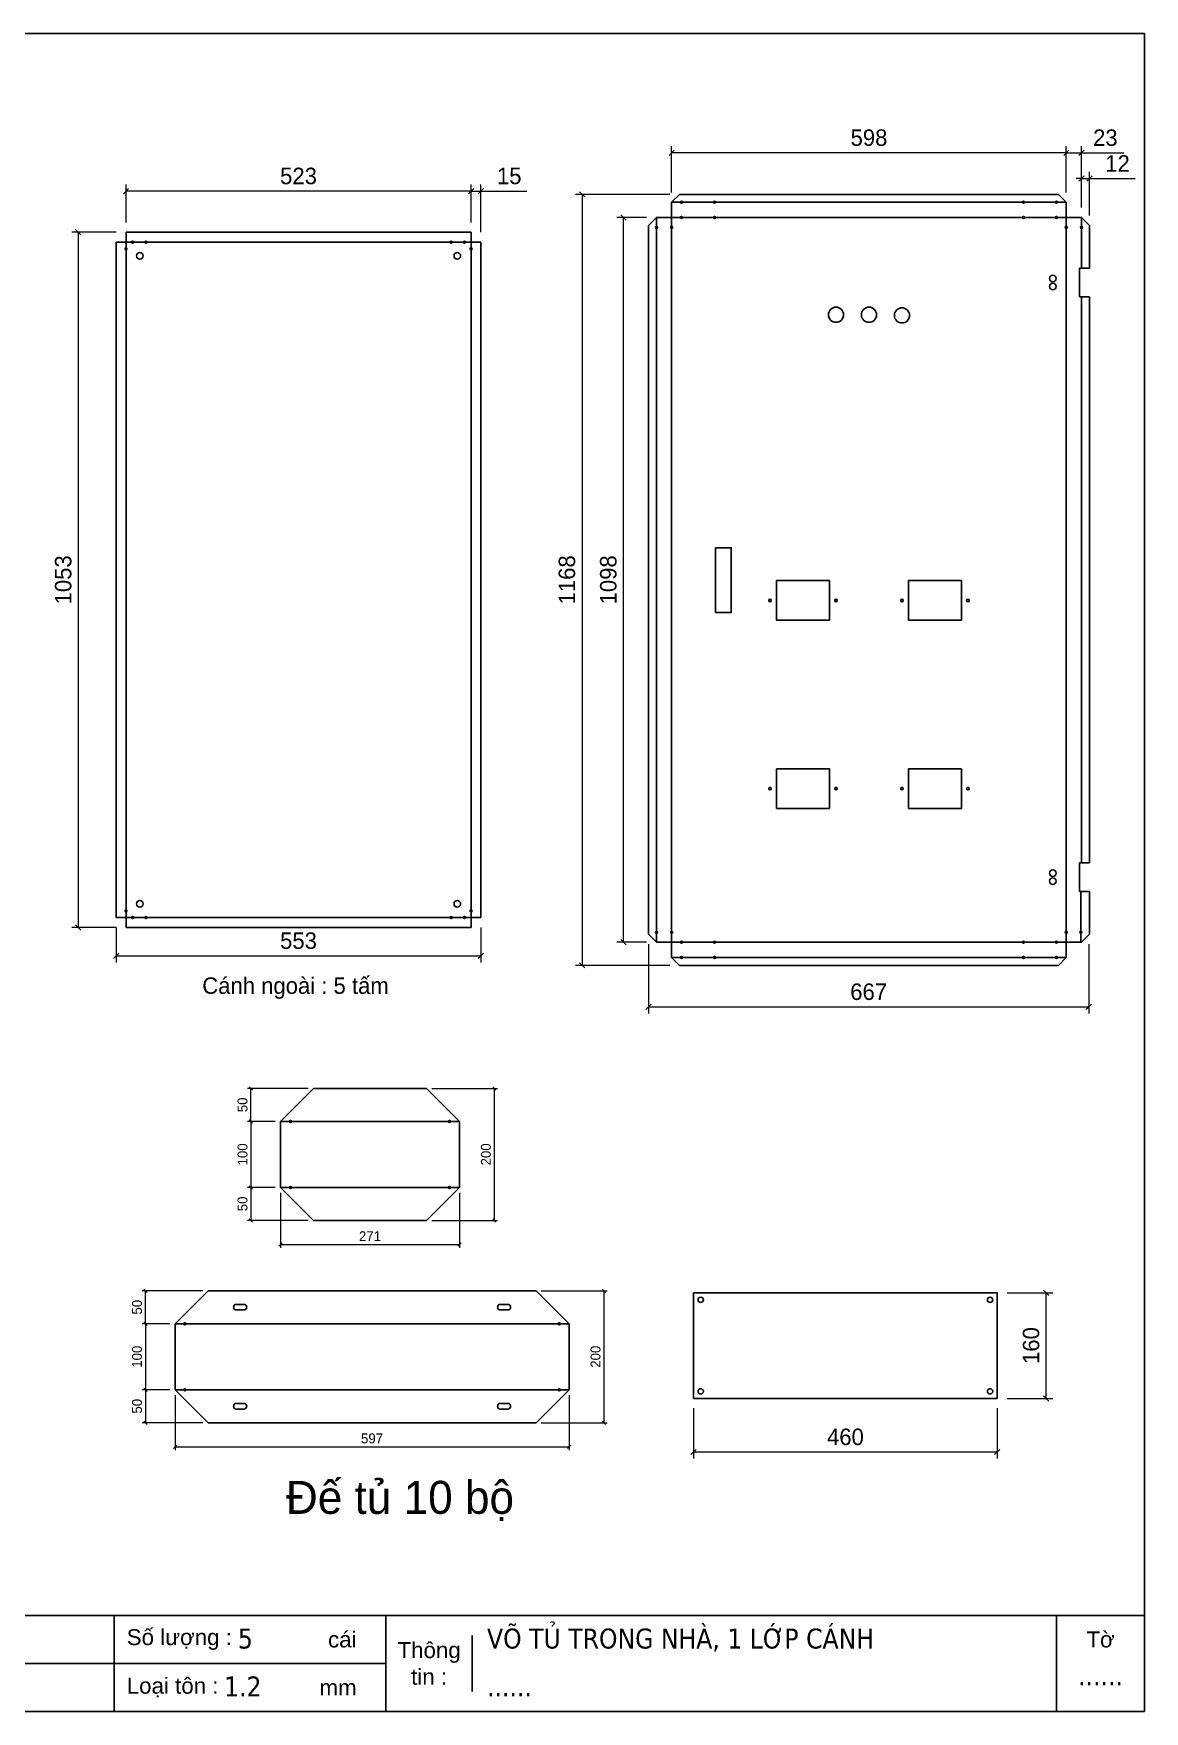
# Model space of a CAD drawing. Header units: millimetres. Extents: x 0 to 3594, y 0 to 2541.
# Drawn here: x 1910 to 3594, y 0 to 2541 of the extents above; entities that cross this region are included whole.
import ezdxf
from ezdxf.enums import TextEntityAlignment as Align

# ---------------------------------------------------------------- set-up
doc = ezdxf.new("R2010")
doc.units = ezdxf.units.MM
for name, color, linetype in [('CNC', 7, 'Continuous'), ('DIM', 253, 'Continuous'), ('THIET BI', 2, 'Continuous')]:
    doc.layers.add(name, color=color, linetype=linetype)
doc.styles.add('Arial', font='arial.ttf')
doc.styles.add('Tahoma (Input Text)', font='tahoma.ttf')
doc.dimstyles.new('Dim-15', dxfattribs={"dimtxt": 15, "dimasz": 5, "dimexe": 5, "dimexo": 8, "dimgap": 5, "dimtad": 1, "dimdec": 0, "dimtxsty": 'Standard', "dimblk": 'OBLIQUE', "dimcen": 10, "dimclrd": 5, "dimclre": 5, "dimclrt": 3, "dimazin": 3, "dimtfac": 1, "dimtdec": 0, "dimtmove": 0, "dimatfit": 3, "dimldrblk": 'OBLIQUE', "dimlwd": 9, "dimlwe": 9})
doc.dimstyles.new('Dim-25', dxfattribs={"dimtxt": 25, "dimasz": 8, "dimexe": 10, "dimexo": 15, "dimgap": 10, "dimtad": 1, "dimdec": 0, "dimtxsty": 'Standard', "dimblk": 'OBLIQUE', "dimcen": 10, "dimclrd": 5, "dimclre": 5, "dimclrt": 3, "dimazin": 3, "dimtfac": 1, "dimtdec": 0, "dimtmove": 0, "dimatfit": 3, "dimldrblk": 'OBLIQUE', "dimlwd": 9, "dimlwe": 9})

# ---------------------------------------------------------------- blocks, each defined once
blk = doc.blocks.new('khungtenAsean2')
at = {"color": 7}
for p, q in [((2970, -1980), (0, -1980)), ((1680, -1980), (1680, -2100)), ((2020, -1980), (2020, -2100)), ((2860, -1980), (2860, -2100)), ((2128.3, -2005), (2128.3, -2075)), ((2020, -2040), (0, -2040))]:
    blk.add_line(p, q, dxfattribs=at)
blk.add_lwpolyline([(0, 0), (2970, 0), (2970, -2100), (0, -2100)], close=True, dxfattribs=at)
at = {"color": 2, "char_height": 20, "style": 'Arial'}
for s, insert, width, attachment_point in [('  Số lượng :', (1680, -2010), 917.634, 4), ('cái', (1947.6, -2010), 917.634, 4), ('Thông\\Ptin :', (2074.2, -2040), 108.311, 5), ('Tờ', (2915, -2010), 110, 5), ('  Loại tôn :', (1680, -2070), 917.634, 4), ('mm', (1936.9, -2070), 917.634, 4)]:
    blk.add_mtext(s, dxfattribs=dict(at, insert=insert, width=width, attachment_point=attachment_point))
at = {"color": 1, "style": 'Tahoma (Input Text)', "flags": 8}
for tag, p in [('#03', (506.6, -2019.3)), ('#01', (137.1, -2021.3)), ('#05', (1106.6, -2021.3)), ('#07', (1834.7, -2021.3)), ('#09', (2146.7, -2021.3)), ('#02', (98.5, -2081.3)), ('#04', (486.1, -2081.3)), ('#06', (1065.3, -2081.3)), ('#08', (1817.4, -2081.3)), ('#10', (2146.7, -2081.3))]:
    blk.add_attdef(tag, p, '', height=25, dxfattribs=at)
blk.add_attdef('#11', text='', height=25, dxfattribs=at).set_placement((2915, -2067.3), align=Align.CENTER)
blk = doc.blocks.new('*D20')
at = {"color": 0, "linetype": 'ByBlock', "lineweight": -2}
for p, q in [((2569.3, 2298.4), (2577.3, 2306.4)), ((2592.3, 2306.4), (2584.3, 2298.4))]:
    blk.add_line(p, q, dxfattribs=at)
at = {"layer": 'Defpoints', "color": 0, "ltscale": 3, "transparency": 16777216}
for p in [(2588.3, 2302.4), (2573.3, 2240.1), (2588.3, 2225.1)]:
    blk.add_point(p, dxfattribs=at)
at = {"layer": 'DIM', "color": 5, "lineweight": 9, "ltscale": 3, "transparency": 16777216}
for p, q in [((2573.3, 2255.1), (2573.3, 2312.4)), ((2588.3, 2240.1), (2588.3, 2312.4)), ((2573.3, 2302.4), (2565.3, 2302.4)), ((2573.3, 2302.4), (2588.3, 2302.4)), ((2588.3, 2302.4), (2658, 2302.4))]:
    blk.add_line(p, q, dxfattribs=at)
at = {"layer": 'DIM', "color": 3, "ltscale": 3, "transparency": 16777216, "insert": (2631.2, 2325.2), "char_height": 25, "attachment_point": 5}
blk.add_mtext('15', dxfattribs=at)
blk = doc.blocks.new('_Oblique')
at = {"color": 0, "linetype": 'ByBlock', "lineweight": -2}
blk.add_line((-0.5, -0.5), (0.5, 0.5), dxfattribs=at)
blk = doc.blocks.new('*D21')
at = {"color": 0, "linetype": 'ByBlock', "lineweight": -2}
for p, q in [((2054.5, 2306.4), (2046.5, 2298.4)), ((2569.3, 2298.4), (2577.3, 2306.4))]:
    blk.add_line(p, q, dxfattribs=at)
at = {"layer": 'Defpoints', "color": 0, "ltscale": 3, "transparency": 16777216}
for p in [(2050.5, 2302.4), (2050.5, 2240.1), (2573.3, 2240.1)]:
    blk.add_point(p, dxfattribs=at)
at = {"layer": 'DIM', "color": 5, "lineweight": 9, "ltscale": 3, "transparency": 16777216}
for p, q in [((2050.5, 2255.1), (2050.5, 2312.4)), ((2573.3, 2255.1), (2573.3, 2312.4)), ((2573.3, 2302.4), (2050.5, 2302.4))]:
    blk.add_line(p, q, dxfattribs=at)
at = {"layer": 'DIM', "color": 3, "ltscale": 3, "transparency": 16777216, "insert": (2311.9, 2325.2), "char_height": 25, "attachment_point": 5}
blk.add_mtext('523', dxfattribs=at)
blk = doc.blocks.new('*D22')
at = {"color": 0, "linetype": 'ByBlock', "lineweight": -2}
for p, q in [((1982.2, 2236.1), (1974.2, 2244.1)), ((1974.2, 1191.3), (1982.2, 1183.3))]:
    blk.add_line(p, q, dxfattribs=at)
at = {"layer": 'Defpoints', "color": 0, "ltscale": 3, "transparency": 16777216}
for p in [(2050.5, 2240.1), (1978.2, 1187.3), (2050.5, 1187.3)]:
    blk.add_point(p, dxfattribs=at)
at = {"layer": 'DIM', "color": 5, "lineweight": 9, "ltscale": 3, "transparency": 16777216}
for p, q in [((2035.5, 2240.1), (1968.2, 2240.1)), ((1978.2, 2240.1), (1978.2, 1187.3)), ((2035.5, 1187.3), (1968.2, 1187.3))]:
    blk.add_line(p, q, dxfattribs=at)
at = {"layer": 'DIM', "color": 3, "ltscale": 3, "transparency": 16777216, "insert": (1955.4, 1713.7), "char_height": 25, "attachment_point": 5, "rotation": 90}
blk.add_mtext('1053', dxfattribs=at)
blk = doc.blocks.new('*D23')
at = {"color": 0, "linetype": 'ByBlock', "lineweight": -2}
for p, q in [((2039.5, 1148.3), (2031.5, 1140.3)), ((2584.3, 1140.3), (2592.3, 1148.3))]:
    blk.add_line(p, q, dxfattribs=at)
at = {"layer": 'Defpoints', "color": 0, "ltscale": 3, "transparency": 16777216}
for p in [(2035.5, 1202.3), (2588.3, 1202.3), (2588.3, 1144.3)]:
    blk.add_point(p, dxfattribs=at)
at = {"layer": 'DIM', "color": 5, "lineweight": 9, "ltscale": 3, "transparency": 16777216}
for p, q in [((2035.5, 1187.3), (2035.5, 1134.3)), ((2588.3, 1187.3), (2588.3, 1134.3)), ((2035.5, 1144.3), (2588.3, 1144.3))]:
    blk.add_line(p, q, dxfattribs=at)
at = {"layer": 'DIM', "color": 3, "ltscale": 3, "transparency": 16777216, "insert": (2311.9, 1167.1), "char_height": 25, "attachment_point": 5}
blk.add_mtext('553', dxfattribs=at)
blk = doc.blocks.new('*D33')
at = {"color": 0, "linetype": 'ByBlock', "lineweight": -2}
for p, q in [((2611.1, 941.1), (2606.1, 946.1)), ((2606.1, 746.1), (2611.1, 741.1))]:
    blk.add_line(p, q, dxfattribs=at)
at = {"layer": 'Defpoints', "color": 0, "transparency": 16777216}
for p in [(2505.7, 943.6), (2505.7, 743.6), (2608.6, 743.6)]:
    blk.add_point(p, dxfattribs=at)
at = {"layer": 'DIM', "color": 5, "lineweight": 9, "transparency": 16777216}
for p, q in [((2513.7, 943.6), (2613.6, 943.6)), ((2608.6, 943.6), (2608.6, 743.6)), ((2513.7, 743.6), (2613.6, 743.6))]:
    blk.add_line(p, q, dxfattribs=at)
at = {"layer": 'DIM', "color": 3, "transparency": 16777216, "insert": (2595.9, 843.6), "char_height": 15, "attachment_point": 5, "rotation": 90}
blk.add_mtext('200', dxfattribs=at)
blk = doc.blocks.new('*D34')
at = {"color": 0, "linetype": 'ByBlock', "lineweight": -2}
for p, q in [((2287.2, 709.7), (2282.2, 704.7)), ((2553.2, 704.7), (2558.2, 709.7))]:
    blk.add_line(p, q, dxfattribs=at)
at = {"layer": 'Defpoints', "color": 0, "transparency": 16777216}
for p in [(2284.7, 793.6), (2555.7, 793.6), (2555.7, 707.2)]:
    blk.add_point(p, dxfattribs=at)
at = {"layer": 'DIM', "color": 5, "lineweight": 9, "transparency": 16777216}
for p, q in [((2284.7, 785.6), (2284.7, 702.2)), ((2555.7, 785.6), (2555.7, 702.2)), ((2284.7, 707.2), (2555.7, 707.2))]:
    blk.add_line(p, q, dxfattribs=at)
at = {"layer": 'DIM', "color": 3, "transparency": 16777216, "insert": (2420.2, 719.7), "char_height": 15, "attachment_point": 5}
blk.add_mtext('271', dxfattribs=at)
blk = doc.blocks.new('*D35')
at = {"color": 0, "linetype": 'ByBlock', "lineweight": -2}
for p, q in [((2242.3, 891.1), (2237.3, 896.1)), ((2237.3, 796.1), (2242.3, 791.1))]:
    blk.add_line(p, q, dxfattribs=at)
at = {"layer": 'Defpoints', "color": 0, "transparency": 16777216}
for p in [(2284.7, 893.6), (2239.8, 793.6), (2284.7, 793.6)]:
    blk.add_point(p, dxfattribs=at)
at = {"layer": 'DIM', "color": 5, "lineweight": 9, "transparency": 16777216}
for p, q in [((2276.7, 893.6), (2234.8, 893.6)), ((2239.8, 893.6), (2239.8, 793.6)), ((2276.7, 793.6), (2234.8, 793.6))]:
    blk.add_line(p, q, dxfattribs=at)
at = {"layer": 'DIM', "color": 3, "transparency": 16777216, "insert": (2227.1, 843.6), "char_height": 15, "attachment_point": 5, "rotation": 90}
blk.add_mtext('100', dxfattribs=at)
blk = doc.blocks.new('*D36')
at = {"color": 0, "linetype": 'ByBlock', "lineweight": -2}
for p, q in [((2242.3, 941.1), (2237.3, 946.1)), ((2237.3, 896.1), (2242.3, 891.1))]:
    blk.add_line(p, q, dxfattribs=at)
at = {"layer": 'Defpoints', "color": 0, "transparency": 16777216}
for p in [(2239.8, 943.6), (2334.7, 943.6), (2284.7, 893.6)]:
    blk.add_point(p, dxfattribs=at)
at = {"layer": 'DIM', "color": 5, "lineweight": 9, "transparency": 16777216}
for p, q in [((2326.7, 943.6), (2234.8, 943.6)), ((2239.8, 893.6), (2239.8, 943.6)), ((2276.7, 893.6), (2234.8, 893.6))]:
    blk.add_line(p, q, dxfattribs=at)
at = {"layer": 'DIM', "color": 3, "transparency": 16777216, "insert": (2227.1, 918.6), "char_height": 15, "attachment_point": 5, "rotation": 90}
blk.add_mtext('50', dxfattribs=at)
blk = doc.blocks.new('*D37')
at = {"color": 0, "linetype": 'ByBlock', "lineweight": -2}
for p, q in [((2242.3, 791.1), (2237.3, 796.1)), ((2237.3, 746.1), (2242.3, 741.1))]:
    blk.add_line(p, q, dxfattribs=at)
at = {"layer": 'Defpoints', "color": 0, "transparency": 16777216}
for p in [(2284.7, 793.6), (2239.8, 743.6), (2334.7, 743.6)]:
    blk.add_point(p, dxfattribs=at)
at = {"layer": 'DIM', "color": 5, "lineweight": 9, "transparency": 16777216}
for p, q in [((2276.7, 793.6), (2234.8, 793.6)), ((2239.8, 793.6), (2239.8, 743.6)), ((2326.7, 743.6), (2234.8, 743.6))]:
    blk.add_line(p, q, dxfattribs=at)
at = {"layer": 'DIM', "color": 3, "transparency": 16777216, "insert": (2227.1, 768.6), "char_height": 15, "attachment_point": 5, "rotation": 90}
blk.add_mtext('50', dxfattribs=at)
blk = doc.blocks.new('*D38')
at = {"color": 0, "linetype": 'ByBlock', "lineweight": -2}
for p, q in [((2777.1, 634.7), (2772.1, 639.7)), ((2772.1, 439.7), (2777.1, 434.7))]:
    blk.add_line(p, q, dxfattribs=at)
at = {"layer": 'Defpoints', "color": 0, "transparency": 16777216}
for p in [(2671.8, 637.2), (2671.8, 437.2), (2774.6, 437.2)]:
    blk.add_point(p, dxfattribs=at)
at = {"layer": 'DIM', "color": 5, "lineweight": 9, "transparency": 16777216}
for p, q in [((2679.8, 637.2), (2779.6, 637.2)), ((2774.6, 637.2), (2774.6, 437.2)), ((2679.8, 437.2), (2779.6, 437.2))]:
    blk.add_line(p, q, dxfattribs=at)
at = {"layer": 'DIM', "color": 3, "transparency": 16777216, "insert": (2762, 537.2), "char_height": 15, "attachment_point": 5, "rotation": 90}
blk.add_mtext('200', dxfattribs=at)
blk = doc.blocks.new('*D39')
at = {"color": 0, "linetype": 'ByBlock', "lineweight": -2}
for p, q in [((2127.3, 403.3), (2122.3, 398.3)), ((2719.3, 398.3), (2724.3, 403.3))]:
    blk.add_line(p, q, dxfattribs=at)
at = {"layer": 'Defpoints', "color": 0, "transparency": 16777216}
for p in [(2124.8, 487.2), (2721.8, 487.2), (2721.8, 400.8)]:
    blk.add_point(p, dxfattribs=at)
at = {"layer": 'DIM', "color": 5, "lineweight": 9, "transparency": 16777216}
for p, q in [((2124.8, 479.2), (2124.8, 395.8)), ((2721.8, 479.2), (2721.8, 395.8)), ((2124.8, 400.8), (2721.8, 400.8))]:
    blk.add_line(p, q, dxfattribs=at)
at = {"layer": 'DIM', "color": 3, "transparency": 16777216, "insert": (2423.3, 413.4), "char_height": 15, "attachment_point": 5}
blk.add_mtext('597', dxfattribs=at)
blk = doc.blocks.new('*D40')
at = {"color": 0, "linetype": 'ByBlock', "lineweight": -2}
for p, q in [((2082.4, 584.7), (2077.4, 589.7)), ((2077.4, 489.7), (2082.4, 484.7))]:
    blk.add_line(p, q, dxfattribs=at)
at = {"layer": 'Defpoints', "color": 0, "transparency": 16777216}
for p in [(2124.8, 587.2), (2079.9, 487.2), (2124.8, 487.2)]:
    blk.add_point(p, dxfattribs=at)
at = {"layer": 'DIM', "color": 5, "lineweight": 9, "transparency": 16777216}
for p, q in [((2116.8, 587.2), (2074.9, 587.2)), ((2079.9, 587.2), (2079.9, 487.2)), ((2116.8, 487.2), (2074.9, 487.2))]:
    blk.add_line(p, q, dxfattribs=at)
at = {"layer": 'DIM', "color": 3, "transparency": 16777216, "insert": (2067.2, 537.2), "char_height": 15, "attachment_point": 5, "rotation": 90}
blk.add_mtext('100', dxfattribs=at)
blk = doc.blocks.new('*D41')
at = {"color": 0, "linetype": 'ByBlock', "lineweight": -2}
for p, q in [((2082.4, 634.7), (2077.4, 639.7)), ((2077.4, 589.7), (2082.4, 584.7))]:
    blk.add_line(p, q, dxfattribs=at)
at = {"layer": 'Defpoints', "color": 0, "transparency": 16777216}
for p in [(2079.9, 637.2), (2174.8, 637.2), (2124.8, 587.2)]:
    blk.add_point(p, dxfattribs=at)
at = {"layer": 'DIM', "color": 5, "lineweight": 9, "transparency": 16777216}
for p, q in [((2166.8, 637.2), (2074.9, 637.2)), ((2079.9, 587.2), (2079.9, 637.2)), ((2116.8, 587.2), (2074.9, 587.2))]:
    blk.add_line(p, q, dxfattribs=at)
at = {"layer": 'DIM', "color": 3, "transparency": 16777216, "insert": (2067.2, 612.2), "char_height": 15, "attachment_point": 5, "rotation": 90}
blk.add_mtext('50', dxfattribs=at)
blk = doc.blocks.new('*D42')
at = {"color": 0, "linetype": 'ByBlock', "lineweight": -2}
for p, q in [((2082.4, 484.7), (2077.4, 489.7)), ((2077.4, 439.7), (2082.4, 434.7))]:
    blk.add_line(p, q, dxfattribs=at)
at = {"layer": 'Defpoints', "color": 0, "transparency": 16777216}
for p in [(2124.8, 487.2), (2079.9, 437.2), (2174.8, 437.2)]:
    blk.add_point(p, dxfattribs=at)
at = {"layer": 'DIM', "color": 5, "lineweight": 9, "transparency": 16777216}
for p, q in [((2116.8, 487.2), (2074.9, 487.2)), ((2079.9, 487.2), (2079.9, 437.2)), ((2166.8, 437.2), (2074.9, 437.2))]:
    blk.add_line(p, q, dxfattribs=at)
at = {"layer": 'DIM', "color": 3, "transparency": 16777216, "insert": (2067.2, 462.2), "char_height": 15, "attachment_point": 5, "rotation": 90}
blk.add_mtext('50', dxfattribs=at)
blk = doc.blocks.new('f3daunguoc')
at = {"layer": 'CNC', "color": 2, "lineweight": -3}
blk.add_circle((0, 0), 1.5, dxfattribs=at)
blk = doc.blocks.new('ovan8.5x20')
at = {"layer": 'CNC', "color": 2, "lineweight": -3}
for p, q in [((5.7, 4.2), (-5.8, 4.2)), ((-5.8, -4.2), (5.7, -4.2))]:
    blk.add_line(p, q, dxfattribs=at)
for centre, start, end in [((-5.8, 0), 90, 270), ((5.7, 0), 270, 90)]:
    blk.add_arc(centre, 4.25, start, end, dxfattribs=at)
blk = doc.blocks.new('*D43')
at = {"color": 0, "linetype": 'ByBlock', "lineweight": -2}
for p, q in [((2914.6, 396.9), (2906.6, 388.9)), ((3366.6, 388.9), (3374.6, 396.9))]:
    blk.add_line(p, q, dxfattribs=at)
at = {"layer": 'Defpoints', "color": 0, "ltscale": 3, "transparency": 16777216}
for p in [(2910.6, 474.1), (3370.6, 474.1), (2910.6, 392.9)]:
    blk.add_point(p, dxfattribs=at)
at = {"layer": 'DIM', "color": 5, "lineweight": 9, "ltscale": 3, "transparency": 16777216}
for p, q in [((2910.6, 459.1), (2910.6, 382.9)), ((3370.6, 459.1), (3370.6, 382.9)), ((3370.6, 392.9), (2910.6, 392.9))]:
    blk.add_line(p, q, dxfattribs=at)
at = {"layer": 'DIM', "color": 3, "ltscale": 3, "transparency": 16777216, "insert": (3140.6, 415.7), "char_height": 25, "attachment_point": 5}
blk.add_mtext('460', dxfattribs=at)
blk = doc.blocks.new('*D44')
at = {"color": 0, "linetype": 'ByBlock', "lineweight": -2}
for p, q in [((3448.8, 630.1), (3440.8, 638.1)), ((3440.8, 478.1), (3448.8, 470.1))]:
    blk.add_line(p, q, dxfattribs=at)
at = {"layer": 'Defpoints', "color": 0, "ltscale": 3, "transparency": 16777216}
for p in [(3370.6, 634.1), (3444.8, 634.1), (3370.6, 474.1)]:
    blk.add_point(p, dxfattribs=at)
at = {"layer": 'DIM', "color": 5, "lineweight": 9, "ltscale": 3, "transparency": 16777216}
for p, q in [((3385.6, 634.1), (3454.8, 634.1)), ((3444.8, 474.1), (3444.8, 634.1)), ((3385.6, 474.1), (3454.8, 474.1))]:
    blk.add_line(p, q, dxfattribs=at)
at = {"layer": 'DIM', "color": 3, "ltscale": 3, "transparency": 16777216, "insert": (3422, 554.1), "char_height": 25, "attachment_point": 5, "rotation": 90}
blk.add_mtext('160', dxfattribs=at)
blk = doc.blocks.new('*D45')
at = {"color": 0, "linetype": 'ByBlock', "lineweight": -2}
for p, q in [((3494.3, 2317.7), (3502.3, 2325.7)), ((3514.3, 2325.7), (3506.3, 2317.7))]:
    blk.add_line(p, q, dxfattribs=at)
at = {"layer": 'Defpoints', "color": 0, "transparency": 16777216}
for p in [(3510.3, 2321.7), (3498.3, 2262.5), (3510.3, 2250.5)]:
    blk.add_point(p, dxfattribs=at)
at = {"layer": 'DIM', "color": 5, "lineweight": 9, "transparency": 16777216}
for p, q in [((3498.3, 2321.7), (3490.3, 2321.7)), ((3498.3, 2277.5), (3498.3, 2331.7)), ((3498.3, 2321.7), (3510.3, 2321.7)), ((3510.3, 2265.5), (3510.3, 2331.7)), ((3510.3, 2321.7), (3579.5, 2321.7))]:
    blk.add_line(p, q, dxfattribs=at)
at = {"layer": 'DIM', "color": 3, "transparency": 16777216, "insert": (3552.9, 2344.3), "char_height": 25, "attachment_point": 5}
blk.add_mtext('12', dxfattribs=at)
blk = doc.blocks.new('*D46')
at = {"color": 0, "linetype": 'ByBlock', "lineweight": -2}
for p, q in [((3479.3, 2364.4), (3471.3, 2356.4)), ((3494.3, 2356.4), (3502.3, 2364.4))]:
    blk.add_line(p, q, dxfattribs=at)
at = {"layer": 'Defpoints', "color": 0, "transparency": 16777216}
for p in [(3498.3, 2360.4), (3475.3, 2285.5), (3498.3, 2262.5)]:
    blk.add_point(p, dxfattribs=at)
at = {"layer": 'DIM', "color": 5, "lineweight": 9, "transparency": 16777216}
for p, q in [((3475.3, 2300.5), (3475.3, 2370.4)), ((3498.3, 2277.5), (3498.3, 2370.4)), ((3475.3, 2360.4), (3498.3, 2360.4)), ((3498.3, 2360.4), (3562.5, 2360.4))]:
    blk.add_line(p, q, dxfattribs=at)
at = {"layer": 'DIM', "color": 3, "transparency": 16777216, "insert": (3534.4, 2383.2), "char_height": 25, "attachment_point": 5}
blk.add_mtext('23', dxfattribs=at)
blk = doc.blocks.new('*D47')
at = {"color": 0, "linetype": 'ByBlock', "lineweight": -2}
for p, q in [((2881.3, 2364.4), (2873.3, 2356.4)), ((3471.3, 2356.4), (3479.3, 2364.4))]:
    blk.add_line(p, q, dxfattribs=at)
at = {"layer": 'Defpoints', "color": 0, "transparency": 16777216}
for p in [(2877.3, 2360.4), (2877.3, 2285.5), (3475.3, 2285.5)]:
    blk.add_point(p, dxfattribs=at)
at = {"layer": 'DIM', "color": 5, "lineweight": 9, "transparency": 16777216}
for p, q in [((2877.3, 2300.5), (2877.3, 2370.4)), ((3475.3, 2300.5), (3475.3, 2370.4)), ((3475.3, 2360.4), (2877.3, 2360.4))]:
    blk.add_line(p, q, dxfattribs=at)
at = {"layer": 'DIM', "color": 3, "transparency": 16777216, "insert": (3176.3, 2383.2), "char_height": 25, "attachment_point": 5}
blk.add_mtext('598', dxfattribs=at)
blk = doc.blocks.new('*D48')
at = {"color": 0, "linetype": 'ByBlock', "lineweight": -2}
for p, q in [((2745.5, 2293.5), (2737.5, 2301.5)), ((2737.5, 1133.9), (2745.5, 1125.9))]:
    blk.add_line(p, q, dxfattribs=at)
at = {"layer": 'Defpoints', "color": 0, "transparency": 16777216}
for p in [(2889.4, 2297.5), (2741.5, 1129.9), (2889.4, 1129.9)]:
    blk.add_point(p, dxfattribs=at)
at = {"layer": 'DIM', "color": 5, "lineweight": 9, "transparency": 16777216}
for p, q in [((2874.4, 2297.5), (2731.5, 2297.5)), ((2741.5, 2297.5), (2741.5, 1129.9)), ((2874.4, 1129.9), (2731.5, 1129.9))]:
    blk.add_line(p, q, dxfattribs=at)
at = {"layer": 'DIM', "color": 3, "transparency": 16777216, "insert": (2718.7, 1713.7), "char_height": 25, "attachment_point": 5, "rotation": 90}
blk.add_mtext('1168', dxfattribs=at)
blk = doc.blocks.new('*D49')
at = {"color": 0, "linetype": 'ByBlock', "lineweight": -2}
for p, q in [((2808.2, 2258.5), (2800.2, 2266.5)), ((2800.2, 1168.9), (2808.2, 1160.9))]:
    blk.add_line(p, q, dxfattribs=at)
at = {"layer": 'Defpoints', "color": 0, "transparency": 16777216}
for p in [(2804.2, 2262.5), (2854.3, 2262.5), (2854.3, 1164.9)]:
    blk.add_point(p, dxfattribs=at)
at = {"layer": 'DIM', "color": 5, "lineweight": 9, "transparency": 16777216}
for p, q in [((2839.3, 2262.5), (2794.2, 2262.5)), ((2804.2, 1164.9), (2804.2, 2262.5)), ((2839.3, 1164.9), (2794.2, 1164.9))]:
    blk.add_line(p, q, dxfattribs=at)
at = {"layer": 'DIM', "color": 3, "transparency": 16777216, "insert": (2781.4, 1713.7), "char_height": 25, "attachment_point": 5, "rotation": 90}
blk.add_mtext('1098', dxfattribs=at)
blk = doc.blocks.new('*D50')
at = {"color": 0, "linetype": 'ByBlock', "lineweight": -2}
for p, q in [((2846.3, 1071), (2838.3, 1063)), ((3505.3, 1063), (3513.3, 1071))]:
    blk.add_line(p, q, dxfattribs=at)
at = {"layer": 'Defpoints', "color": 0, "transparency": 16777216}
for p in [(2842.3, 1176.9), (3509.3, 1176.9), (3509.3, 1067)]:
    blk.add_point(p, dxfattribs=at)
at = {"layer": 'DIM', "color": 5, "lineweight": 9, "transparency": 16777216}
for p, q in [((2842.3, 1161.9), (2842.3, 1057)), ((3509.3, 1161.9), (3509.3, 1057)), ((2842.3, 1067), (3509.3, 1067))]:
    blk.add_line(p, q, dxfattribs=at)
at = {"layer": 'DIM', "color": 3, "transparency": 16777216, "insert": (3175.8, 1089.8), "char_height": 25, "attachment_point": 5}
blk.add_mtext('667', dxfattribs=at)

msp = doc.modelspace()

# ---------------------------------------------------------------- linework, layer by layer
at = {"color": 7}
for p, q in [((2284.7, 893.6), (2334.7, 943.6)), ((2334.7, 943.6), (2505.7, 943.6)), ((2505.7, 943.6), (2555.7, 893.6)), ((2284.7, 893.6), (2555.7, 893.6)), ((2284.7, 793.6), (2284.7, 893.6)), ((2555.7, 893.6), (2555.7, 793.6)), ((2555.7, 793.6), (2284.7, 793.6)), ((2284.7, 793.6), (2334.7, 743.6)), ((2555.7, 793.6), (2505.7, 743.6)), ((2505.7, 743.6), (2334.7, 743.6)), ((2124.8, 587.2), (2174.8, 637.2)), ((2174.8, 637.2), (2671.8, 637.2)), ((2671.8, 637.2), (2721.8, 587.2)), ((2124.8, 587.2), (2721.8, 587.2)), ((2124.8, 487.2), (2124.8, 587.2)), ((2721.8, 587.2), (2721.8, 487.2)), ((2721.8, 487.2), (2124.8, 487.2)), ((2124.8, 487.2), (2174.8, 437.2)), ((2721.8, 487.2), (2671.8, 437.2)), ((2671.8, 437.2), (2174.8, 437.2))]:
    msp.add_line(p, q, dxfattribs=at)
at = {"color": 2}
for points in [[(3510.3, 1284.9), (3495.3, 1284.9), (3495.3, 1241.9), (3510.3, 1241.9), (3510.3, 1176.9), (3498.3, 1164.9), (3475.3, 1164.9), (3475.3, 1141.9), (3463.3, 1129.9), (2889.3, 1129.9), (2877.3, 1141.9), (2877.3, 1164.9), (2854.3, 1164.9), (2842.3, 1176.9), (2842.3, 2250.5), (2854.3, 2262.5), (2877.3, 2262.5), (2877.3, 2285.5), (2889.3, 2297.5), (3463.3, 2297.5), (3475.3, 2285.5), (3475.3, 2262.5), (3498.3, 2262.5), (3510.3, 2250.5), (3510.3, 2185.5)], [(3510.3, 2142.5), (3495.3, 2142.5), (3495.3, 2185.5), (3510.3, 2185.5)]]:
    msp.add_lwpolyline(points, dxfattribs=at)
at = {"color": 7}
for points in [[(2854.3, 1164.9), (2854.3, 2262.5)], [(2877.3, 2285.5), (3475.3, 2285.5)], [(3498.3, 2262.5), (3498.3, 2185.5)], [(3498.3, 2142.5), (3498.3, 1284.9)], [(3510.3, 2142.5), (3510.3, 1284.9)], [(3497.3, 1241.9), (3497.3, 1164.9)], [(3475.3, 1141.9), (2877.3, 1141.9)]]:
    msp.add_lwpolyline(points, dxfattribs=at)
for points in [[(2877.3, 2262.5), (3475.3, 2262.5), (3475.3, 1164.9), (2877.3, 1164.9)], [(3370.6, 474.1), (2910.6, 474.1), (2910.6, 634.1), (3370.6, 634.1)]]:
    msp.add_lwpolyline(points, close=True, dxfattribs=at)
at = {"color": 7, "ltscale": 3}
for points in [[(2050.5, 2240.1), (2050.5, 2225.1), (2035.5, 2225.1)], [(2573.3, 2240.1), (2573.3, 2225.1), (2588.3, 2225.1)], [(2050.5, 1187.3), (2050.5, 1202.3), (2035.5, 1202.3)], [(2573.3, 1187.3), (2573.3, 1202.3), (2588.3, 1202.3)]]:
    msp.add_lwpolyline(points, dxfattribs=at)
for points in [[(2050.5, 2240.1), (2573.3, 2240.1)], [(2035.5, 1202.3), (2035.5, 2225.1)], [(2588.3, 2225.1), (2588.3, 1202.3)], [(2573.3, 1187.3), (2050.5, 1187.3)]]:
    msp.add_lwpolyline(points)
msp.add_lwpolyline([(2050.5, 2225.1), (2573.3, 2225.1), (2573.3, 1202.3), (2050.5, 1202.3)], close=True)
at = {"color": 2, "ltscale": 3}
msp.add_lwpolyline([(2943.7, 1762.2), (2967.7, 1762.2), (2967.7, 1664.3), (2943.7, 1664.3)], close=True, dxfattribs=at)
at = {"color": 2}
for points in [[(3036.3, 1712.5), (3116.3, 1712.5), (3116.3, 1652.5), (3036.3, 1652.5)], [(3316.3, 1712.5), (3236.3, 1712.5), (3236.3, 1652.5), (3316.3, 1652.5)], [(3036.3, 1427.5), (3116.3, 1427.5), (3116.3, 1367.5), (3036.3, 1367.5)], [(3316.3, 1427.5), (3236.3, 1427.5), (3236.3, 1367.5), (3316.3, 1367.5)]]:
    msp.add_lwpolyline(points, close=True, dxfattribs=at)
at = {"color": 2, "ltscale": 3}
for centre, radius in [((2050.5, 2215.1), 1.5), ((2060.5, 2225.1), 1.5), ((2080.5, 2225.1), 1.5), ((2543.3, 2225.1), 1.5), ((2563.3, 2225.1), 1.5), ((2573.3, 2215.1), 1.5), ((3126.3, 2115.2), 11.5), ((2050.5, 1212.3), 1.5), ((2060.5, 1202.3), 1.5), ((2080.5, 1202.3), 1.5), ((2543.3, 1202.3), 1.5), ((2563.3, 1202.3), 1.5), ((2573.3, 1212.3), 1.5)]:
    msp.add_circle(centre, radius, dxfattribs=at)
at = {"color": 7, "ltscale": 3}
for centre in [(2071.3, 2204.3), (2552.5, 2204.3), (2071.3, 1223.1), (2552.5, 1223.1)]:
    msp.add_circle(centre, 5, dxfattribs=at)
at = {"color": 2}
for centre, radius in [((3454.8, 2170), 5), ((3454.8, 2158), 5), ((3026.3, 1682.5), 2), ((3126.3, 1682.5), 2), ((3226.3, 1682.5), 2), ((3326.3, 1682.5), 2), ((3026.3, 1397.5), 2), ((3126.3, 1397.5), 2), ((3226.3, 1397.5), 2), ((3326.3, 1397.5), 2), ((3454.8, 1269.4), 5), ((3454.8, 1257.4), 5)]:
    msp.add_circle(centre, radius, dxfattribs=at)
at = {"color": 7}
for centre in [(2921.3, 623.3), (3359.8, 623.3), (2921.3, 484.8), (3359.8, 484.8)]:
    msp.add_circle(centre, 4, dxfattribs=at)
at = {"layer": 'THIET BI', "color": 2, "linetype": 'Continuous', "ltscale": 0.5}
for centre in [(3126.3, 2115.2), (3176.3, 2115.2), (3226.3, 2114.2)]:
    msp.add_circle(centre, 11.5, dxfattribs=at)

# ---------------------------------------------------------------- block references
at = {"color": 7}
ref = msp.add_blockref('khungtenAsean2', (0, 2541), dxfattribs=dict(at, xscale=1.210000000006402, yscale=1.210000000006402, zscale=1.210000000006402))
ref.add_attrib('#11', '......', dxfattribs={"color": 1, "height": 30.25, "style": 'Tahoma (Input Text)'}).set_placement((3527.1, 39.5), align=Align.CENTER)
ref.add_attrib('#09', 'VÕ TỦ TRONG NHÀ, 1 LỚP CÁNH', (2597.5, 95.3), dxfattribs={"color": 1, "height": 30.25, "style": 'Tahoma (Input Text)'})
ref.add_attrib('#10', '......', (2597.5, 22.7), dxfattribs={"color": 1, "height": 30.25, "style": 'Tahoma (Input Text)'})
ref.add_attrib('#08', '1.2', (2199.1, 22.7), dxfattribs={"color": 1, "height": 30.25, "style": 'Tahoma (Input Text)'})
ref.add_attrib('#07', '5', (2220, 95.3), dxfattribs={"color": 1, "height": 30.3, "style": 'Tahoma (Input Text)'})
at = {"lineweight": -3, "xscale": -1}
for p, rotation in [((2892.3, 2285.5), 180), ((2942.3, 2285.5), 180), ((2892.3, 2262.5), 180), ((2942.3, 2262.5), 180), ((2854.3, 2247.5), 180), ((2877.3, 2247.5), 180), ((2540.7, 893.6), 90), ((2540.7, 793.6), 90), ((2706.8, 587.2), 90), ((2706.8, 487.2), 90)]:
    msp.add_blockref('f3daunguoc', p, dxfattribs=dict(at, rotation=rotation))
at = {"lineweight": -3}
for p, rotation in [((3410.3, 2285.5), 180), ((3460.3, 2285.5), 180), ((3410.3, 2262.5), 180), ((3460.3, 2262.5), 180), ((3475.3, 2247.5), 180), ((3498.3, 2247.5), 180), ((2299.7, 893.6), 270), ((2299.7, 793.6), 270), ((2139.8, 587.2), 270), ((2139.8, 487.2), 270)]:
    msp.add_blockref('f3daunguoc', p, dxfattribs=dict(at, rotation=rotation))
for p in [(2854.3, 1179.9), (2877.3, 1179.9), (2892.3, 1164.9), (2942.3, 1164.9), (2892.3, 1141.9), (2942.3, 1141.9)]:
    msp.add_blockref('f3daunguoc', p, dxfattribs=at)
at = {"lineweight": -3, "xscale": -1}
for p in [(3475.3, 1179.9), (3497.3, 1179.9), (3410.3, 1164.9), (3460.3, 1164.9), (3410.3, 1141.9), (3460.3, 1141.9)]:
    msp.add_blockref('f3daunguoc', p, dxfattribs=at)
at = {"layer": 'CNC', "lineweight": -3, "rotation": 180}
for p in [(2223.3, 612.2), (2623.3, 612.2)]:
    msp.add_blockref('ovan8.5x20', p, dxfattribs=at)
at = {"layer": 'CNC', "lineweight": -3, "xscale": -1}
for p in [(2223.3, 462.2), (2623.3, 462.2)]:
    msp.add_blockref('ovan8.5x20', p, dxfattribs=at)

# ---------------------------------------------------------------- texts
at = {"color": 2, "attachment_point": 5}
for s, insert, char_height, width in [('Cánh ngoài : 5 tấm', (2307.3, 1095.4), 25, 1073), ('Đế tủ 10 bộ ', (2465.6, 318.7), 50, 1516.419)]:
    msp.add_mtext(s, dxfattribs=dict(at, insert=insert, char_height=char_height, width=width))

# ---------------------------------------------------------------- dimensions: what is measured, and where the dimension line sits
at = {"layer": 'DIM', "color": 2}
for base, p1, p2, picture, middle in [((2877.3, 2360.4), (3475.3, 2285.5), (2877.3, 2285.5), '*D47', (3176.3, 2383.2)), ((3498.3, 2360.4), (3475.3, 2285.5), (3498.3, 2262.5), '*D46', (3534.4, 2383.2)), ((3510.3, 2321.7), (3498.3, 2262.5), (3510.3, 2250.5), '*D45', (3552.9, 2344.3)), ((3509.3, 1067), (2842.3, 1176.9), (3509.3, 1176.9), '*D50', (3175.8, 1089.8))]:
    dim = msp.add_linear_dim(base=base, p1=p1, p2=p2, dimstyle='Dim-25', dxfattribs=at)
    dim.commit()
    dim.dimension.update_dxf_attribs({"geometry": picture, "text_midpoint": middle})
at = {"layer": 'DIM', "color": 7, "ltscale": 3}
for base, p1, p2, picture, middle in [((2050.5, 2302.4), (2573.3, 2240.1), (2050.5, 2240.1), '*D21', (2311.9, 2325.2)), ((2588.3, 2302.4), (2573.3, 2240.1), (2588.3, 2225.1), '*D20', (2631.2, 2325.2)), ((2588.3, 1144.3), (2035.5, 1202.3), (2588.3, 1202.3), '*D23', (2311.9, 1167.1))]:
    dim = msp.add_linear_dim(base=base, p1=p1, p2=p2, dimstyle='Dim-25', dxfattribs=at)
    dim.commit()
    dim.dimension.update_dxf_attribs({"geometry": picture, "text_midpoint": middle})
at = {"layer": 'DIM', "color": 2}
for base, p1, p2, picture, middle in [((2741.5, 1129.9), (2889.4, 2297.5), (2889.4, 1129.9), '*D48', (2718.7, 1713.7)), ((2804.2, 2262.5), (2854.3, 1164.9), (2854.3, 2262.5), '*D49', (2781.4, 1713.7))]:
    dim = msp.add_linear_dim(base=base, p1=p1, p2=p2, angle=90, dimstyle='Dim-25', dxfattribs=at)
    dim.commit()
    dim.dimension.update_dxf_attribs({"geometry": picture, "text_midpoint": middle})
at = {"layer": 'DIM', "color": 7, "ltscale": 3}
for base, p1, p2, angle, picture, middle in [((1978.2, 1187.3), (2050.5, 2240.1), (2050.5, 1187.3), 90, '*D22', (1955.4, 1713.7)), ((3444.8, 634.1), (3370.6, 474.1), (3370.6, 634.1), 270, '*D44', (3422, 554.1)), ((2910.6, 392.9), (3370.6, 474.1), (2910.6, 474.1), 180, '*D43', (3140.6, 415.7))]:
    dim = msp.add_linear_dim(base=base, p1=p1, p2=p2, angle=angle, dimstyle='Dim-25', dxfattribs=at)
    dim.commit()
    dim.dimension.update_dxf_attribs({"geometry": picture, "text_midpoint": middle})
at = {"layer": 'DIM', "color": 7}
for base, p1, p2, picture, middle in [((2239.8, 943.6), (2284.7, 893.6), (2334.7, 943.6), '*D36', (2227.1, 918.6)), ((2608.6, 743.6), (2505.7, 943.6), (2505.7, 743.6), '*D33', (2595.9, 843.6)), ((2239.8, 793.6), (2284.7, 893.6), (2284.7, 793.6), '*D35', (2227.1, 843.6)), ((2239.8, 743.6), (2284.7, 793.6), (2334.7, 743.6), '*D37', (2227.1, 768.6)), ((2079.9, 637.2), (2124.8, 587.2), (2174.8, 637.2), '*D41', (2067.2, 612.2)), ((2774.6, 437.2), (2671.8, 637.2), (2671.8, 437.2), '*D38', (2762, 537.2)), ((2079.9, 487.2), (2124.8, 587.2), (2124.8, 487.2), '*D40', (2067.2, 537.2)), ((2079.9, 437.2), (2124.8, 487.2), (2174.8, 437.2), '*D42', (2067.2, 462.2))]:
    dim = msp.add_linear_dim(base=base, p1=p1, p2=p2, angle=90, dimstyle='Dim-15', dxfattribs=at)
    dim.commit()
    dim.dimension.update_dxf_attribs({"geometry": picture, "text_midpoint": middle})
for base, p1, p2, picture, middle in [((2555.7, 707.2), (2284.7, 793.6), (2555.7, 793.6), '*D34', (2420.2, 719.7)), ((2721.8, 400.8), (2124.8, 487.2), (2721.8, 487.2), '*D39', (2423.3, 413.4))]:
    dim = msp.add_linear_dim(base=base, p1=p1, p2=p2, dimstyle='Dim-15', dxfattribs=at)
    dim.commit()
    dim.dimension.update_dxf_attribs({"geometry": picture, "text_midpoint": middle})

doc.saveas('drawing.dxf')
